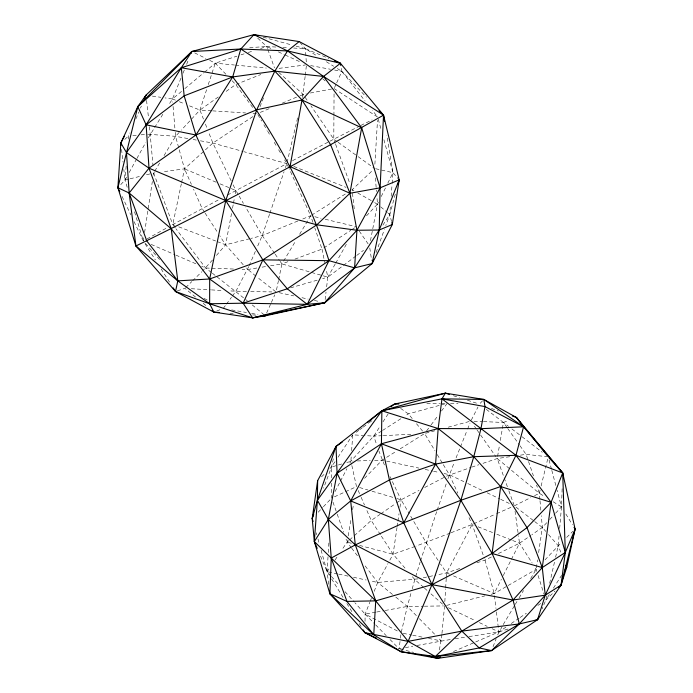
<?xml version="1.0" encoding="UTF-8"?>
<svg xmlns="http://www.w3.org/2000/svg" width="693" height="693" viewBox="0 0 693 693"><rect width="100%" height="100%" fill="white"/><g stroke="black" fill="none" stroke-linecap="round" stroke-linejoin="round"><path stroke-width="0.52" stroke-dasharray="3.46 2.6" d="M333.922 116.571L333.783 139.198L335.247 143.243M333.922 115.497L334.061 92.871M365.029 621.326L365.116 614.119L369.837 602.252M559.667 528.447L561.477 506.878L562.205 486.737M374.887 164.215L377.503 120.348M328.023 556.756L327.113 571.673L328.699 584.286M328.283 552.494L328.863 542.914M444.819 601.645L445.599 588.868M445.668 587.803L446.249 578.222M446.318 577.156L446.578 572.903L472.158 524.454L495.677 514.076M351.178 456.938L350.883 461.157L351.559 464.206M351.62 450.623L352.737 434.823L363.21 435.481M390.341 207.016L389.769 214.527L385.81 225.537M391.164 196.284L392.065 184.485M392.143 183.411L392.966 172.678L386.85 135.395M126.187 166.025L125.026 180.033L127.2 187.266M128.413 139.085L128.681 135.854L129.946 132.874M559.034 536.001L558.22 545.703L555.604 557.198M441.857 634.563L439.379 650.155M441.961 633.497L444.56 605.907L430.076 593.078M305.154 76.429L302.399 97.522M305.275 75.372L306.341 65.878M325.138 299.558L326.022 292.082M326.654 286.746L327.798 277.139L326.299 269.872M401.212 648.397L399.107 648.787L400.311 639.275M400.45 638.218L401.117 632.926L407.328 606.453L411.053 593M397.002 527.529L393.087 554.209L388.47 562.69M397.158 526.463L397.782 522.193M397.938 521.127L399.038 513.652M399.974 507.25L401.065 499.774L391.822 480.448M530.665 578.551L536.148 569.351L537.543 559.918M538.634 552.59L542.359 527.451L541.32 515.705M143.78 237.812L143.295 240.999L146.058 239.457M144.586 232.501L152.347 181.514M153.318 175.138L153.638 173.016L155.769 172.73M347.47 540.064L347.115 542.16L341.658 550.207M348.172 535.871L350.831 520.157M352.607 509.676L353.491 504.435M497.583 456.418L499.592 444.741M500.32 440.497L503.43 422.453L508.419 420.538M231.531 213.496L225.606 244.802L215.956 256.003M232.519 208.272L233.316 204.097M233.506 203.058L234.494 197.843M235.291 193.668L235.88 190.532L233.065 184.719M370.478 240.644L377.494 204.132L378.43 202.226M278.456 280.552L276.074 291.996L256.722 276.81M278.673 279.513L281.912 263.912L283.021 262.058M175.346 227.945L172.774 224.541L181.393 183.567M181.618 182.51L184.494 168.849L178.907 148.527M333.307 458.818L331.505 467.091L323.562 488.244M546.803 595.841L545.859 600.025L542.125 608.87M549.662 583.307L554.651 561.373M287.067 162.569L297.947 116.407M540.116 490.159L539.353 493.286L539.916 499.688M541.129 485.992L548.224 456.843L526.1 454.339L519.681 455.275M395.305 194.153L389.769 214.527L382.813 225.268M412.205 588.859L415.41 577.486M415.731 576.463L420.123 562.075M420.443 561.044L436.85 511.148M206.609 89.674L199.93 110.074L181.289 130.145M208.272 84.581L215.289 63.167L236.911 56.176M269.516 214.284L262.249 235.568L257.181 247.219M269.863 213.271L284.052 171.725M285.438 167.671L286.824 163.617L284.632 159.918M437.196 510.135L446.561 482.778M447.947 478.724L454.504 461.772M376.082 252.573L384.364 229.548M260.022 106.705L263.539 97.756M493.061 646.682L496.145 638.816M497.687 634.892L502.685 625.502M370.227 601.255L371.413 598.293M374.168 591.363L377.702 582.458L387.959 563.626M456.089 457.804L460.065 447.886M460.464 446.89L467.221 430.015M467.619 429.028L470.001 423.068M180.96 78.196L172.47 98.969L168.494 105.267M182.978 73.25L184.598 69.291M186.616 64.345L188.635 59.399M135.854 118.988L138.808 112.049M140.488 108.082L141.337 106.098M248.726 266.632L235.88 291.32L232.094 296.457M249.151 265.662L255.483 251.1M266.64 312.967L270.928 303.439M271.361 302.477L274.792 294.854M334.528 87.604L336.252 83.784M336.685 82.831L341.883 71.379L340.791 65.298M381.245 196.509L385.932 186.971M387.803 183.16L392.966 172.678L383.636 138.739M491.077 594.334L494.178 593.554L501.351 579.313M503.265 575.511L510.914 560.316M511.391 559.372L519.525 543.225L530.942 535.334M471.275 420.149L478.023 406.947M335.04 491.519L339.994 482.033M340.488 481.081L346.924 468.745M349.896 463.054L350.883 461.157L373.692 436.14L380.067 426.342M126.576 177.217L125.026 180.033L119.317 186.183M129.158 172.531L136.391 159.399M136.902 158.463L145.686 142.515M148.267 137.82L163.392 113.366M335.178 264.068L327.798 277.139L322.626 278.629M335.707 263.141L346.777 243.529M503.231 624.575L514.752 605.249M515.297 604.331L516.943 601.567M519.144 597.886L523.527 590.523M154.738 171.18L160.213 162.006M164.05 155.587L175.554 136.322L180.57 130.916M283.576 261.131L295.746 240.757M299.619 234.277L310.689 215.748L289.076 168.529M549.341 594.551L545.859 600.025L554.963 591.086M553.412 588.166L561.547 575.407M382.96 421.881L389.327 412.084M335.04 461.711L329.963 468.598M337.993 457.233L352.737 434.823M328.932 568.996L327.113 571.673L329.374 575.32M334.996 560.048L337.422 556.47M223.267 308.437L225.797 305.015M226.42 304.158L231.471 297.314M426.559 430.951L430.448 425.753M431.098 424.887L438.227 415.35M441.467 411.018L447.306 403.222L408.376 413.886L404.816 416.172M212.508 259.996L202.555 271.015M480.188 403.335L483.818 399.428M546.768 522.704L542.359 527.451L531.817 534.727M549.714 519.542L554.859 513.998M555.595 513.21L561.477 506.878L557.059 490.202M544.975 559.892L561.295 542.688M366.51 215.818L377.494 204.132L376.819 195.747M318.165 512.222L322.635 507.536M323.38 506.756L330.83 498.943M364.553 478.309L382.112 460.152L385.732 457.882M185.707 287.595L191.831 281.566M192.593 280.812L201.784 271.769M566.666 537.404L572.808 531.366M321.5 476.871L324.575 473.865M354.236 208.784L352.096 189.778L373.077 169.958M124.757 139.423L128.681 135.854M348.718 540.713L347.115 542.16L351.022 547.305M349.523 539.994L353.543 536.373M354.348 535.654L371.223 520.469L380.007 514.379M181.531 91.398L172.47 98.969L165.055 97.912M184.823 88.643L203.759 72.8M204.582 72.115L215.289 63.167L234.433 65.012M355.873 256.081L327.798 277.139L281.912 263.912L269.386 265.956M356.722 255.44L363.522 250.329M356.219 432.259L358.827 430.336M359.702 429.695L362.318 427.772M363.184 427.131L368.407 423.284M369.282 422.643L371.898 420.729M218.269 96.994L199.93 110.074L189.146 105.708M226.135 91.389L235.741 84.537L260.811 74.515M380.881 513.773L395.798 503.43M396.682 502.823L401.065 499.774L419.048 490.427M505.933 627.122L498.839 631.938L475.181 642.168M511.261 623.509L519.248 618.087M520.131 617.489L526.342 613.27M537.872 605.439L541.424 603.031M252.85 116.606L212.872 143.061L184.494 168.849L162.153 171.864M323.804 247.929L350.849 230.258M351.749 229.669L355.362 227.313M381.696 431.003L373.692 436.14L364.258 435.542M382.588 430.431L401.264 418.451M311.59 215.185L346.691 193.165M386.633 457.319L396.587 451.091M400.199 448.83L424.61 433.549L435.048 450.918M453.517 575.909L494.178 593.554L507.233 586.027M508.168 585.49L536.148 569.351L535.005 567.55M146.985 238.946L167.247 227.625M153.638 173.016L172.774 224.541L219.967 199.056M227.46 195.045L286.824 163.617L244.118 151.75M292.567 160.629L328.993 141.693M329.946 141.19L358.991 126.36M424.731 487.474L445.547 476.645M446.5 476.152L470.729 467.463M514.293 505.855L530.673 497.635M534.528 495.703L539.353 493.286L544.88 496.682M360.854 125.424L372.08 119.898M476.931 562.803L485.022 560.109L491.727 556.825M498.44 553.542L519.525 543.225L518.477 535.75M334.45 496.829L356.505 486.625L351.784 465.228M496.656 513.643L512.335 506.722M453.491 651.533L474.194 642.593M260.282 112.413L270.253 108.221M282.207 103.188L299.151 96.05M300.147 95.634L306.237 93.798M297.834 221.006L262.249 235.568L250.727 238.47M302.78 218.988L310.689 215.748L313.089 222.825M216.701 311.018L221.396 309.173M450.129 533.108L416.095 546.084M451.134 532.718L472.158 524.454L474.133 525.233M287.924 261.694L281.912 263.912L280.067 261.252M294.941 259.104L322.002 249.108L314.804 227.884M415.098 546.439L393.087 554.209L358.61 545.174M471.751 467.125L478.88 464.717M482.952 463.348L497.219 458.541L511.122 456.514M177.391 290.869L184.936 288.349L195.686 297.176M459.728 568.52L446.578 572.903L437.04 574.895M241.025 54.842L244.118 53.846M248.233 52.512L252.356 51.178M260.594 48.519L266.77 46.518L276.438 47.072M508.012 629.036L498.839 631.938L468.979 636.598M341.701 463.964L331.505 467.091L331.531 477.806M346.803 462.404L353.04 461.088M290.558 287.838L317.455 280.111M425.641 433.272L435.897 430.5M448.215 427.183L470.79 421.084M249.679 238.739L225.606 244.802L216.632 241.363M446.63 605.387L484.875 595.876M129.115 179.028L125.026 180.033L123.83 169.447M130.137 178.777L140.358 176.273M146.483 174.775L151.594 173.519M417.966 578.88L377.702 582.458L370.331 580.89M423.258 577.771L435.975 575.112M310.36 93.018L333.056 88.747M405.431 647.609L412.803 646.231M417.021 645.452L450.857 639.431M375.667 612.205L365.116 614.119L355.076 602.91M376.723 612.014L384.113 610.672M385.161 610.481L407.328 606.453L423.284 606.219M256.852 268.009L247.462 269.542L242.091 269.343M262.075 267.151L268.338 266.129M455.119 638.764L464.717 637.265M279.062 68.356L305.405 64.96M132.805 135.516L136.928 135.178M141.051 134.832L147.237 134.329M148.267 134.243L175.554 136.322L187.994 138.574M249.653 47.652L266.77 46.518L272.574 49.194M382.181 435.706L373.692 436.14L376.853 445.14M383.238 435.654L410.819 434.251M357.345 460.949L370.27 460.533M374.575 460.395L382.112 460.152L418.875 468.096M426.845 403.551L439.769 403.343M440.843 403.326L445.149 403.257M424.35 606.202L443.494 605.925M246.457 291.502L228.456 290.887M250.693 291.571L271.847 291.926M450.519 403.309L458.021 403.517M233.515 269.031L205.613 268L201.663 266.285M473.951 421.223L482.371 421.569M483.428 421.613L503.43 422.453L508.497 426.342M282.874 47.436L288.245 47.739M293.615 48.042L305.431 48.709L328.759 58.411M191.303 288.721L210.412 289.839M211.469 289.899L223.146 290.584M211.616 110.802L199.93 110.074L203.456 119.066M212.673 110.871L245.608 112.942M253.049 113.401L257.294 113.669M229.963 313.279L233.186 313.513M252.486 314.899L257.848 315.289M235.499 65.107L266.337 68.079M152.33 96.093L160.811 97.306M231.687 309.91L246.413 312.5M251.68 313.427L257.987 314.535M193.174 139.51L196.284 140.073M200.433 140.818L212.872 143.061L243.078 151.455M310.629 65.592L330.422 69.257M334.589 70.028L341.883 71.379L366.424 97.176M403.231 633.35L411.677 635.031M412.733 635.247L422.245 637.136M428.577 638.4L441.259 640.93L438.236 637.863M337.656 573.925L327.113 571.673L319.69 554.192M338.712 574.15L348.198 576.169M353.465 577.295L366.112 579.989M425.181 469.456L432.527 471.041M433.584 471.275L438.834 472.409M444.083 473.544L449.333 474.679L463.877 481.652M279.184 292.68L293.685 295.885M301.966 297.721L308.186 299.099M314.397 300.467L318.537 301.386M375.649 168.72L392.966 172.678L399.177 179.885M314.83 216.753L321.05 218.243M325.19 219.248L356.263 226.724M400.147 649.046L413.712 652.408M351.29 543.251L347.115 542.16L346.05 539.163M263.167 37.179L292.03 45.054M296.154 46.18L305.431 48.709L317.273 56.081M359.615 487.543L367.905 489.994M372.046 491.216L395.885 498.25M396.924 498.553L401.065 499.774L409.234 513.73M453.387 395.729L459.407 397.669M467.428 400.242L478.465 403.794M491.441 408.446L498.432 410.975M172.774 224.541L174.766 225.303M178.759 226.836L215.636 240.982M478.083 526.801L492.879 532.666M496.829 534.234L511.625 540.098M512.612 540.488L519.525 543.225L532.137 563.045M293.849 166.433L346.067 187.361M175.416 100.156L172.47 98.969L172.739 102.174M179.34 101.741L184.243 103.725M216.112 182.198L184.494 168.849L191.398 184.355M220.071 183.862L235.88 190.532L238.574 195.131M151.213 244.43L174.948 254.712M175.944 255.145L196.717 264.146M449.549 574.194L446.578 572.903L440.549 563.972M278.387 51.88L284.191 54.556M285.161 54.998L300.649 62.145M448.44 607.761L475.58 620.781M479.452 622.643L487.214 626.359M492.056 628.69L498.839 631.938L496.119 609.554M467.758 483.515L483.272 490.965M487.144 492.827L499.748 498.873M500.718 499.341L510.412 503.993M194.681 52.893L205.925 58.498M209.667 60.36L215.289 63.167L226.247 74.619M397.323 630.951L365.116 614.119L374.93 624.133M204.106 298.388L207.935 300.398M352.096 189.778L353.976 190.844M357.735 192.966L373.726 202.001M374.67 202.529L379.946 206.211M553.179 501.775L561.477 506.878M326.386 61.746L333.679 66.277M337.326 68.546L341.883 71.379L365.098 101.039M334.095 88.557L377.694 117.134L372.392 110.36M400.597 408.368L408.376 413.886L413.115 419.62M337.257 141.693L333.783 139.198L310.949 105.804M338.123 142.316L357.25 156.029M358.116 156.653L374.627 168.494M486.313 409.355L503.43 422.453L507.103 427.624M511.884 428.941L521.179 436.079M522.02 436.729L542.307 452.304M211.504 272.531L205.613 268L175.996 228.803M212.344 273.181L247.34 300.849M515.99 507.163L533.853 520.911M534.701 521.56L542.359 527.451L545.807 531.418M255.873 276.143L246.05 267.948M392.515 594.455L377.702 582.458L364.691 565.315M395.807 597.123L407.328 606.453L416.372 615.644M203.127 303.291L207.268 306.687M252.252 304.937L264.535 315.142M380.769 206.904L387.318 212.448M388.132 213.141L389.769 214.527L391.554 221.526M322.713 78.785L325.147 80.882M423.64 587.378L414.786 579.539L411.988 576.273M424.445 588.088L429.27 592.368M278.777 72.436L303.136 94.378L307.943 101.403M257.675 38.141L266.77 46.518L267.507 48.553M419.386 618.71L435.221 634.797M375.693 624.904L386.261 635.689M390.038 639.544L399.107 648.787M232.086 80.726L235.741 84.537L254.123 109.39M330.7 575.684L327.113 571.673L321.102 550.19M331.419 576.481L339.301 585.29M345.036 591.701L354.357 602.104M243.226 264.752L225.606 244.802L219.75 235.741M145.417 243.408L159.529 259.459M299.87 42.368L305.431 48.709L306.323 62.673M548.561 534.598L558.22 545.703L561.33 553.516M404.989 568.104L393.087 554.209L381.003 535.568M416.493 423.718L423.934 432.735M351.672 548.163L357.527 555.881M507.718 428.482L519.36 444.863M519.967 445.72L526.1 454.339L528.187 460.49M474.48 426.316L476.325 428.924M476.94 429.799L480.015 434.156M480.621 435.022L495.989 456.8M274.541 253.283L262.249 235.568L245.565 207.077M275.156 254.166L279.452 260.369M359.26 231.081L369.482 245.868M438.141 560.403L426.1 542.55L409.771 514.656M204.522 212.205L202.183 208.576L193.555 189.198M205.111 213.106L217.403 232.12M380.431 534.675L371.223 520.469L366.181 508.861M145.019 243.702L155.379 259.936M161.131 268.953L170.331 283.385M331.626 578.958L344.031 598.977M346.846 603.534L353.049 613.539M359.251 623.553L361.512 627.191M565.843 513.989L572.383 524.662M437.248 454.573L442.74 463.712M443.295 464.622L449.333 474.679L457.839 493.217M257.839 114.596L261.668 121.067M263.86 124.766L267.134 130.319M267.68 131.246L270.417 135.871M274.246 142.342L276.429 146.041M278.621 149.74L280.804 153.439M239.111 196.05L243.416 203.404M231.185 180.847L212.872 143.061L208.558 132.068M384.424 464.977L378.958 451.143M389.977 476.576L391.363 479.478M122.055 196.44L130.83 214.847M134.061 221.621L143.295 240.999L134.009 209.996M469.031 517.619L472.158 524.454L484.303 558.125M287.274 164.596L288.626 167.55M358.186 490.497L360.706 496.292M361.131 497.262L364.492 504.998M205.423 124.064L206.99 128.066M335.611 144.257L349.896 183.706M507.389 486.729L497.219 458.541L539.353 493.286L536.564 485.083M508.844 490.757L513.929 504.85M267.87 49.575L274.48 67.888M332.986 502.165L336.867 513.158M337.222 514.163L343.581 532.163M528.542 461.512L533.419 475.857M536.148 569.351L536.798 571.396M538.089 575.485L543.91 593.884M316.225 532.796L316.796 534.84M317.948 538.929L319.378 544.048M378.257 119.196L381.089 129.478M485.022 560.109L494.178 593.554M178.629 147.505L175.554 136.322L175.026 129.92M549.055 459.97L551.541 469.352M551.81 470.4L556.782 489.154M322.002 249.108L324.792 262.604M369.785 247.947L371.647 260.464M515.038 511.191L518.329 534.684M494.438 595.694L495.989 608.489M121.552 149.341L122.99 162.041M146.561 100.442L148.562 118.304M149.506 126.715L153.014 165.653M540.012 500.753L540.852 510.369M173.085 106.436L174.939 128.855M375.389 177.928L376.481 191.554M331.54 483.16L331.575 498.163"/><path stroke-width="1.04" d="M317.645 480.63L317.394 500.268L314.327 541.571L329.885 593.754L364.89 632.657L401.065 651.732L437.716 658.35L491.519 650.606L537.56 619.681L561.044 585.126L566.77 567.195L575.103 529.105L562.707 472.955L516.398 417.463L483.818 399.428L445.365 393.156L394.542 404.071L381.878 410.776L336.01 446.405L317.645 480.63L312.214 518.468L314.327 541.571L317.212 548.362M562.629 475.077L562.707 472.955L523.57 426.801L516.398 417.463L512.404 416.025M379.062 110.464L383.524 115.151L380.111 187.829L379.227 230.015L372.115 263.591L324.757 302.763L265.358 315.826L252.624 317.87L213.877 312.119L175.502 291.502L135.923 245.98L117.897 187.716L120.833 142.992L137.794 106.627L145.972 95.184L191.874 51.49L253.889 34.65L299.177 41.571L340.428 63.271L383.524 115.151L399.177 179.885L392.316 224.532L372.115 263.591L354.608 267.862L307.224 304.34L252.624 317.87L209.65 303.777L175.502 291.502L173.207 287.89M175.502 291.502L177.806 280.873L171.24 228.768L149.004 168.174L146.128 124.835L137.794 106.627L191.874 51.49L195.079 51.273M335.559 448.475L336.01 446.405L342.169 442.134M119.742 191.597L117.897 187.716L137.794 106.627L181.306 67.741L191.874 51.49L240.809 49.021L287.543 50.927L340.428 63.271L340.791 65.298M574.021 527.33L575.103 529.105L561.044 585.126L558.766 587.361M398.068 183.957L399.177 179.885L380.111 187.829L349.93 193.252L316.866 224.809L262.846 259.866L209.684 278.984L177.806 280.873L135.923 245.98L129.158 193.009L126.472 152.573L120.833 142.992L124.35 136.304M313.071 521.534L312.214 518.468L317.394 500.268L336.01 446.405L337.093 473.25L328.317 519.49L331.254 558.047L329.885 593.754L373.752 634.805L401.065 651.732L435.317 656.522L491.519 650.606L519.326 623.934L545.244 595.166L561.044 585.126L565.306 552.416L562.707 472.955L548.917 457.614M372.115 263.591L373.553 259.589M312.214 518.468L313.721 514.44M399.177 179.885L379.227 230.015L354.608 267.862L324.757 302.763L252.624 317.87L243.13 303.188L209.684 278.984L171.24 228.768L129.158 193.009L117.897 187.716M191.06 53.465L191.874 51.49M575.103 529.105L565.306 552.416L545.244 595.166L537.56 619.681L535.524 620.33M538.392 617.714L537.56 619.681L519.326 623.934L461.841 631.124L408.125 641.363L364.89 632.657L363.201 629.928M145.132 97.167L145.972 95.184L143.962 99.012M445.365 393.156L441.969 398.847L438.175 428.56L435.568 464.093L403.768 522.773L355.292 544.897L331.254 558.047L314.327 541.571L328.317 519.49L350.684 500.926L389.423 479.963L435.568 464.093L473.778 456.687L515.973 455.301L562.707 472.955L551.091 502.312L542.281 567.567L545.244 595.166L513.028 600.025L431.982 584.641L355.292 544.897L328.317 519.49L317.394 500.268L381.878 410.776L445.365 393.156L449.376 394.438M565.029 569.932L566.77 567.195L565.999 565.245M401.065 651.732L408.125 641.363L431.982 584.641L460.88 500.268L473.778 456.687L480.951 428.69L485.005 406.592L483.818 399.428L441.969 398.847L381.878 410.776L367.723 422.453M326.758 300.216L324.757 302.763L307.224 304.34L243.13 303.188L209.65 303.777L177.806 280.873L146.821 240.999L129.158 193.009L149.004 168.174L195.928 135.014L256.739 109.797L302.001 99.991L323.536 76.447L340.428 63.271L334.589 60.845M253.889 34.65L240.809 49.021L232.692 76.94L195.928 135.014L225.753 200.572L262.846 259.866L287.274 288.79L307.224 304.34L328.976 260.681L356.93 230.258L380.111 187.829L361.668 127.789L323.536 76.447L287.543 50.927L253.889 34.65L258.013 35.776M299.177 41.571L287.543 50.927L274.818 71.136L256.739 109.797L225.753 200.572L209.684 278.984L209.65 303.777L213.877 312.119L219.239 312.508M391.06 406.635L394.542 404.071L398.847 404.002M384.572 121.544L383.524 115.151C302.278 161.088 219.75 204.955 135.923 245.98M427.278 655.769L437.716 658.35L440.67 657.068M263.21 315.67L265.358 315.826L263.253 315.454M491.519 650.606L479.184 647.938L435.317 656.522L408.125 641.363L375.736 600.866L331.254 558.047L346.942 601.403L373.752 634.805L375.736 600.866L355.292 544.897L350.684 500.926L337.093 473.25L381.427 443.754L438.175 428.56L480.951 428.69L523.57 426.801L515.973 455.301L500.649 486.564L492.091 553.508L513.028 600.025L519.326 623.934L479.184 647.938L461.841 631.124L431.982 584.641L403.768 522.773L389.423 479.963L381.427 443.754L381.878 410.776L438.175 428.56L473.778 456.687L500.649 486.564L527.001 527.624L542.281 567.567L513.028 600.025L461.841 631.124L435.317 656.522L437.716 658.35M364.89 632.657L376.62 638.184M383.524 115.151L323.536 76.447L274.818 71.136L232.692 76.94L184.173 95.851L146.128 124.835L126.472 152.573L149.004 168.174L225.753 200.572L316.866 224.809L356.93 230.258L379.227 230.015L392.316 224.532L391.814 222.531M483.818 399.428L523.57 426.801L485.005 406.592L441.969 398.847L515.973 455.301L551.091 502.312L565.306 552.416L542.281 567.567L492.091 553.508L431.982 584.641L375.736 600.866L346.942 601.403L329.885 593.754L329.625 591.649M212.223 310.767L213.877 312.119M516.398 417.463L547.548 456.011M120.833 142.992L121.067 145.114M356.93 230.258L354.608 267.862L328.976 260.681L262.846 259.866L243.13 303.188L287.274 288.79L328.976 260.681C308.073 194.438 274.74 132.146 232.692 76.94L181.306 67.741L146.128 124.835L195.928 135.014L184.173 95.851L181.306 67.741L240.809 49.021L274.818 71.136L302.001 99.991L330.648 144.785L349.93 193.252L356.93 230.258M302.001 99.991L290.064 166.597L349.93 193.252L361.668 127.789L302.001 99.991M381.427 443.754L350.684 500.926L403.768 522.773L460.88 500.268L500.649 486.564L551.091 502.312L527.001 527.624L492.091 553.508L460.88 500.268L435.568 464.093L381.427 443.754"/></g></svg>
